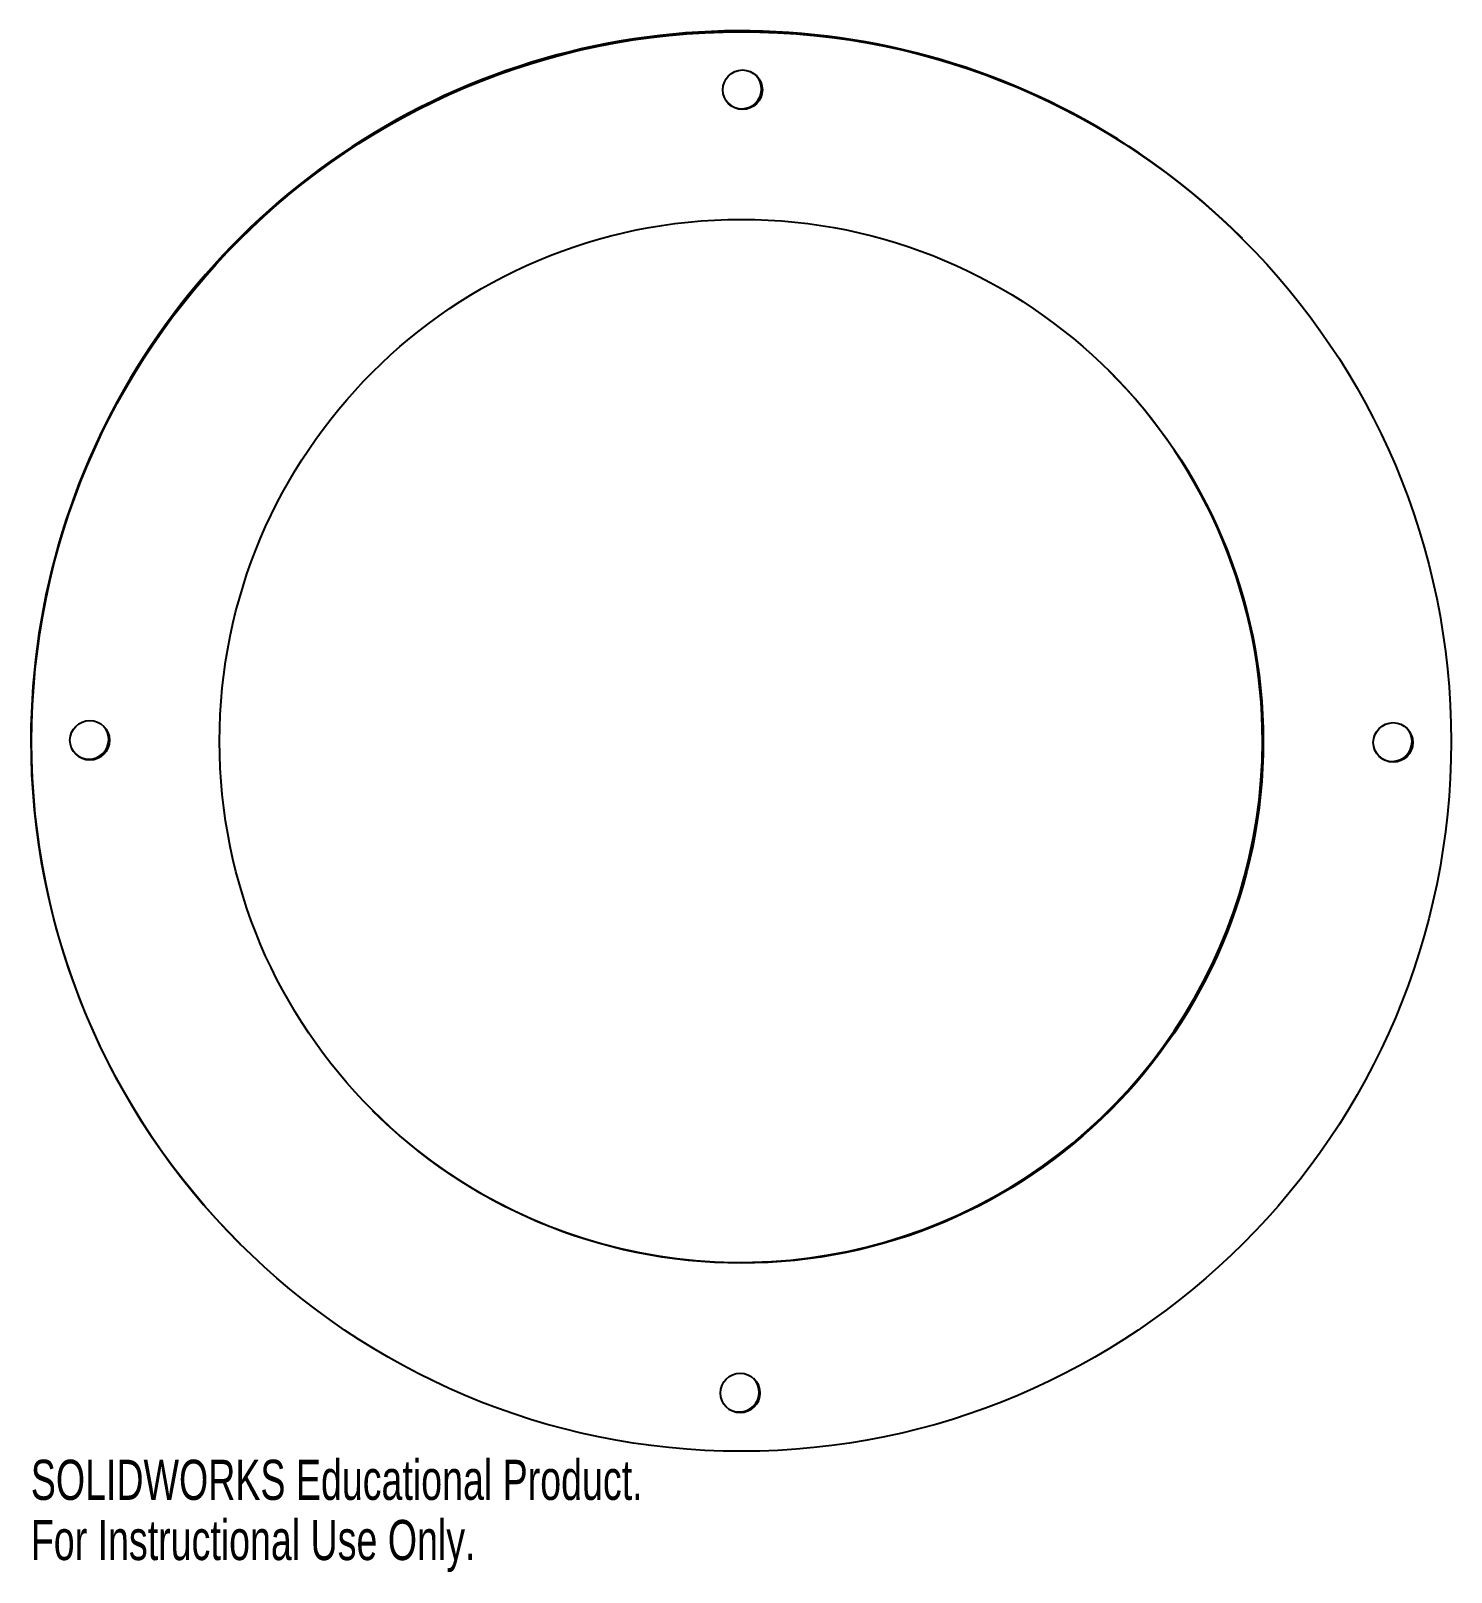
# Model space of a CAD drawing. Header units: inches. Extents: x -3.37 to 3.37, y -3.94 to 3.37.
import ezdxf

# ---------------------------------------------------------------- set-up
doc = ezdxf.new("R2010")
doc.units = ezdxf.units.IN
doc.header["$MEASUREMENT"] = 0
doc.styles.add('SLDTEXTSTYLE0', font='TXT', dxfattribs={"width": 0.7})

msp = doc.modelspace()

# ---------------------------------------------------------------- linework, layer by layer
at = {"color": 7, "linetype": 'Continuous', "lineweight": 25}
for p, q in [((2.3751, 2.3854), (2.3712, 2.3892)), ((-2.379, -2.3815), (-2.3751, -2.3854))]:
    msp.add_line(p, q, dxfattribs=at)
for centre, radius in [((0, -0.0008), 3.3657), ((0.0057, 3.0902), 0.0937), ((0, 0.0006), 2.4747), ((-3.0902, 0.005), 0.0937), ((3.0902, -0.005), 0.0937), ((-0.0057, -3.0902), 0.0937)]:
    msp.add_circle(centre, radius, dxfattribs=at)
for centre, radius, start, end in [((-0.0034, 0.0033), 3.3662, 45.13629, 179.89801), ((0.0018, 3.0941), 0.0938, 226.80953, 43.43786), ((-0.0033, 0.0045), 2.4741, 359.89219, 45.12255), ((-3.0941, 0.0089), 0.0938, 226.80953, 43.43786), ((-0.0047, 0.003), 3.3649, 179.89225, 225.12249), ((3.0863, -0.0011), 0.0938, 226.80953, 43.43786), ((-0.0042, 0.0043), 2.4751, 225.13638, 359.89793), ((-0.0096, -3.0863), 0.0938, 226.80953, 43.43786)]:
    msp.add_arc(centre, radius, start, end, dxfattribs=at)

# ---------------------------------------------------------------- texts
at = {"color": 7, "linetype": 'Continuous', "char_height": 0.1903, "attachment_point": 1, "style": 'SLDTEXTSTYLE0'}
for s, insert in [('SOLIDWORKS Educational Product.', (-3.3696, -3.4067)), ('For Instructional Use Only.', (-3.3696, -3.6921))]:
    msp.add_mtext(s, dxfattribs=dict(at, insert=insert))

doc.saveas('drawing.dxf')
